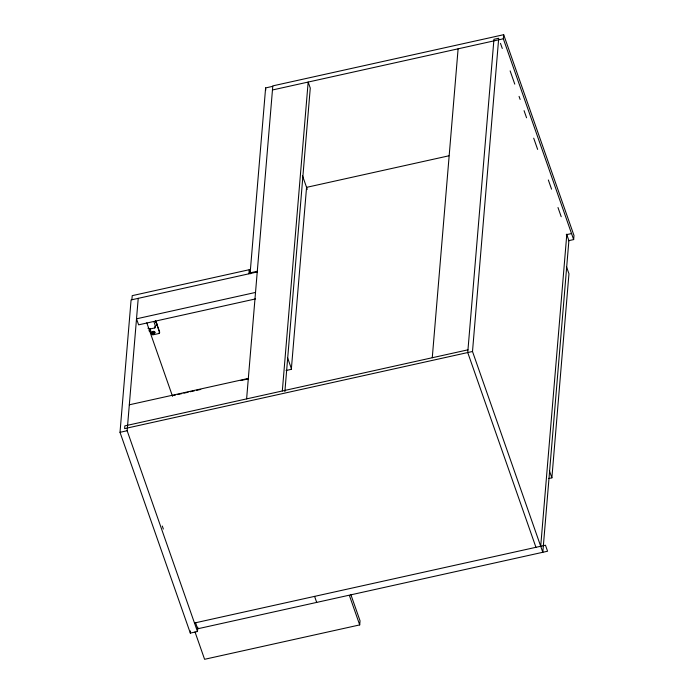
<?xml version="1.0" encoding="UTF-8"?>
<svg xmlns="http://www.w3.org/2000/svg" width="694" height="694" viewBox="0 0 694 694"><rect width="100%" height="100%" fill="white"/><g stroke="black" fill="none" stroke-linecap="round" stroke-linejoin="round"><path stroke-width="1.04" d="M197.825 627.211L197.46 631.514L190.321 633.101L120.01 432.319L131.088 299.929L257.231 271.961M131.877 299.747L132.224 295.653L249.25 269.714L250.673 273.792M197.46 631.514L127.149 430.731L138.227 298.342M155.473 320.689L159.533 332.287A1.241 1.032 4.8 0 1 158.7 333.554L153.14 334.786A1.241 1.032 4.8 0 1 151.604 334.048L149.878 328.574M149.843 329.025L154.805 327.932L154.944 326.258M190.321 633.101L190.503 630.95M248.903 273.809L249.25 269.714M272.768 86.334L265.62 87.921L250.152 272.863L257.292 271.276M246.613 398.894L272.803 85.883L503.679 34.7L573.99 235.483L573.652 239.577L568.377 240.749M282.319 390.982L308.162 82.066L310.27 88.086L284.878 391.598M195.005 631.922L204.591 659.3L359.7 624.912L360.047 620.818L350.808 594.454M432.267 357.74L458.109 48.823M566.781 234.607L568.889 240.636L542.812 552.277L472.501 351.494L498.708 38.257L493.946 39.315L467.739 352.552L535.942 547.314M573.652 239.577L503.332 38.795L503.679 34.7M540.704 546.256L566.825 234.095M548.824 478.504L551.886 477.828L568.959 273.774L566.469 266.678M154.805 327.932L155.525 326.327L153.886 321.643M272.456 89.977L503.332 38.795M448.862 155.812L306.566 187.354L291.333 369.338L286.067 370.509M255.522 292.434L136.51 318.815L138.618 324.835L255.522 298.923M566.269 234.719L571.544 233.557M129.318 404.802L248.331 378.421M172.329 395.719L175.487 395.025M177.595 394.556L181.802 393.619M183.91 393.151L188.126 392.223M190.234 391.754L194.441 390.817M196.549 390.349L200.766 389.421M240.783 380.546L248.157 378.915M467.973 349.819L124.825 425.89L124.599 428.623L472.501 351.494M120.01 432.319L127.149 430.731M194.919 622.908L545.467 545.198L547.575 551.227L197.686 628.79L195.578 622.761M147.961 328.262L149.861 328.8L151.639 333.597A1.241 1.032 4.8 0 0 153.183 334.334M500.495 43.358L502.283 48.459M510.133 70.883L514.774 84.139M519.06 96.379L520.136 99.442M524.065 110.658L526.564 117.789M533.703 138.184L537.633 149.401M548.347 179.989L551.557 189.167M557.985 207.523L561.203 216.702M549.396 470.723L551.886 477.828M302.445 175.591L307.269 189.367M287.628 357.913L291.558 369.121M349.403 595.504L359.7 624.912M314.59 596.38L316.698 602.409M155.846 321.201L159.577 331.836A1.241 1.032 4.8 0 1 158.735 333.103M146.79 322.805L172.494 396.187M162.292 526.026L163.35 529.036M265.62 87.921L265.776 90.081M149.115 330.934A7.244 6.046 4.8 0 0 150.381 330.934L150.398 330.708A7.244 6.046 4.8 0 1 149.141 330.7M156.046 322.372A7.244 6.046 4.8 0 1 156.792 325.46M156.063 322.137A7.244 6.046 4.8 0 1 156.809 325.234M153.036 332.27C153.886 334.291 154.823 330.83 153.036 332.27M153.062 331.923C153.912 333.953 154.849 330.491 153.062 331.923M152.775 333.25A1.241 1.032 4.8 0 0 154.84 332.79A1.241 1.032 4.8 0 0 153.279 331.515A1.241 1.032 4.8 0 0 152.775 333.25M152.784 333.137A1.241 1.032 4.8 0 0 154.849 332.678A1.241 1.032 4.8 0 0 153.287 331.402A1.241 1.032 4.8 0 0 152.784 333.137"/></g></svg>
